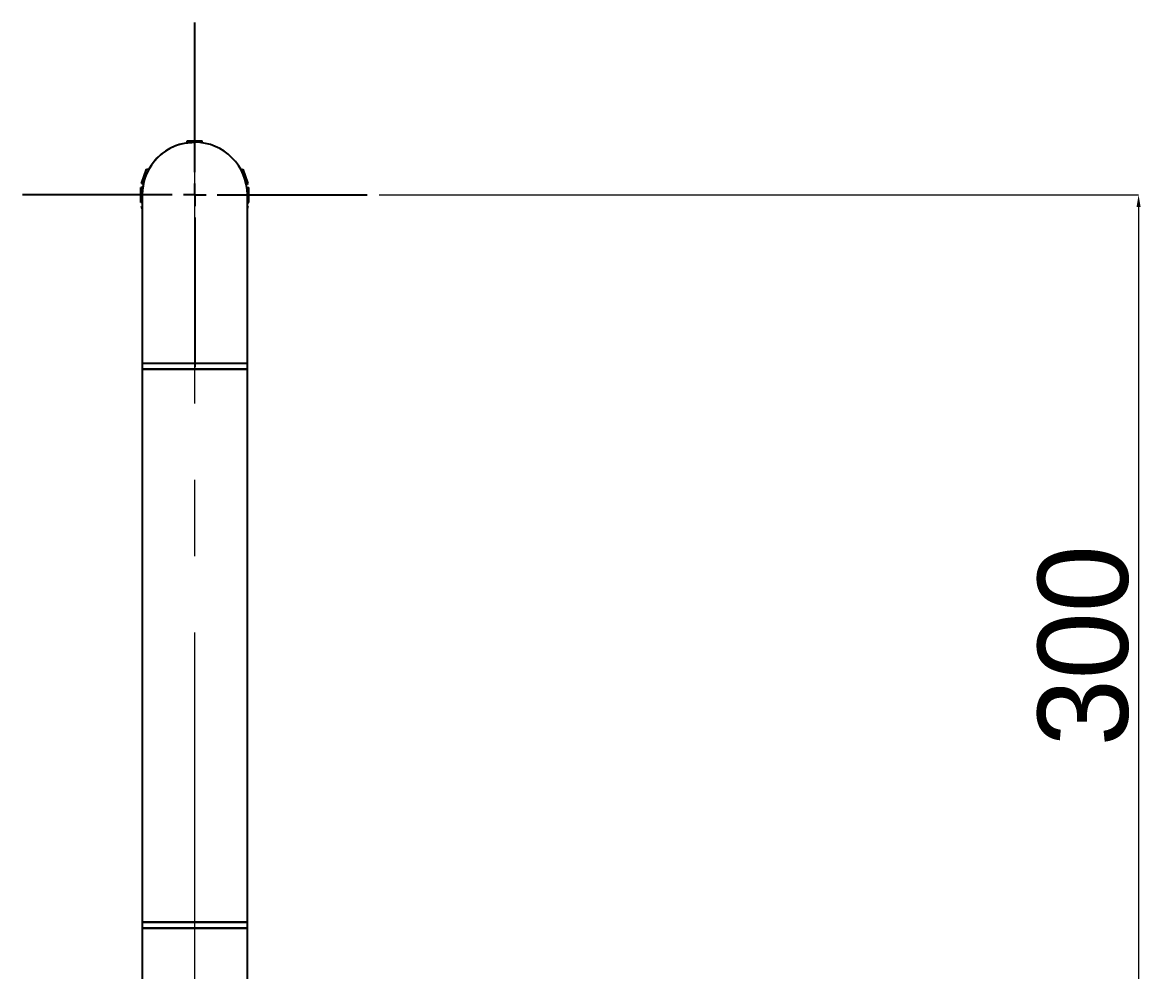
# Model space of a CAD drawing. Extents: x 0 to 3255, y 0 to 2385.
# Drawn here: x 935.9 to 1308.8, y 763.1 to 1078.9 of the extents above; entities that cross this region are included whole.
import ezdxf

# ---------------------------------------------------------------- set-up
doc = ezdxf.new("R2010")
doc.units = 0
doc.header["$LTSCALE"] = 10
doc.header["$MEASUREMENT"] = 0
doc.header["$PDMODE"] = 3
doc.header["$PDSIZE"] = -10
doc.linetypes.add('CENTERX2', pattern=[20.32, 12.7, -2.54, 2.54, -2.54])
doc.layers.get('0').update_dxf_attribs({"linetype": 'CONTINUOUS'})
doc.layers.get('DEFPOINTS').update_dxf_attribs({"linetype": 'CONTINUOUS'})
doc.layers.add('中心线层', color=1, linetype='CENTERX2', lineweight=25)
doc.styles.add('Daelim Dimension', font='')
doc.styles.get('Daelim Dimension').set_extended_font_data('나눔고딕')
doc.dimstyles.new('DEFAULT', dxfattribs={"dimscale": 2, "dimtxt": 2, "dimasz": 2, "dimexe": 0, "dimexo": 2, "dimgap": 1, "dimtad": 1, "dimdec": 0, "dimzin": 9, "dimdsep": 46, "dimtxsty": 'Daelim Dimension', "dimcen": 0.5, "dimclrd": 5, "dimclre": 5, "dimclrt": 256, "dimadec": 1, "dimazin": 0, "dimtfac": 1, "dimtdec": 0, "dimtix": 1, "dimtmove": 0, "dimatfit": 3, "dimfxl": 1, "dimtolj": 1, "dimtzin": 1, "dimlwd": 9, "dimlwe": 9, "dimarcsym": 0})

# ---------------------------------------------------------------- blocks, each defined once
blk = doc.blocks.new('SW_CENTERMARKSYMBOL_0')
at = {"layer": '中心线层', "color": 0}
for p, q in [((0, 1.25), (0, 9.5625)), ((0, 0), (0, 0.625)), ((-1.25, 0), (-9.5625, 0)), ((0, 0), (-0.625, 0)), ((0, 0), (0, -0.625)), ((0, 0), (0.625, 0)), ((1.25, 0), (9.5625, 0)), ((0, -1.25), (0, -9.5625))]:
    blk.add_line(p, q, dxfattribs=at)
blk = doc.blocks.new('*D12')
at = {"color": 5, "lineweight": 9, "transparency": 16777216}
for p, q in [((1054.69, 1021.56), (1307.46, 1021.56)), ((1307.46, 1017.56), (1307.46, 725.56)), ((1253.99, 721.56), (1307.46, 721.56))]:
    blk.add_line(p, q, dxfattribs=at)
at = {"color": 5, "transparency": 16777216}
for points in [[(1306.79, 1017.56), (1308.12, 1017.56), (1307.46, 1021.56)], [(1306.79, 725.56), (1308.12, 725.56), (1307.46, 721.56)]]:
    blk.add_solid(points, dxfattribs=at)
at = {"layer": 'DEFPOINTS', "color": 0, "transparency": 16777216}
for p in [(1050.69, 1021.56), (1249.99, 721.56), (1307.46, 721.56)]:
    blk.add_point(p, dxfattribs=at)
at = {"color": 7, "transparency": 16777216, "insert": (1289.1, 871.56), "char_height": 30, "attachment_point": 5, "rotation": 90, "style": 'Daelim Dimension'}
blk.add_mtext('\\A1;300', dxfattribs=at)

msp = doc.modelspace()

# ---------------------------------------------------------------- linework, layer by layer
at = {"color": 7, "linetype": 'Continuous', "lineweight": 25}
for p, q in [((990.81, 1039.56), (995.81, 1039.56)), ((990.81, 1038.88), (990.81, 1039.56)), ((995.81, 1038.88), (995.81, 1039.56)), ((975.54, 1025.37), (977.25, 1030.07)), ((977.89, 1029.84), (977.25, 1030.07)), ((1008.73, 1029.84), (1009.37, 1030.07)), ((1011.08, 1025.37), (1009.37, 1030.07)), ((976.18, 1025.14), (975.54, 1025.37)), ((1010.44, 1025.14), (1011.08, 1025.37)), ((975.31, 1019.06), (975.31, 1024.06)), ((975.99, 1024.06), (975.31, 1024.06)), ((1010.63, 1024.06), (1011.31, 1024.06)), ((1011.31, 1019.06), (1011.31, 1024.06)), ((975.81, 1019.06), (975.31, 1019.06)), ((975.81, 1021.56), (975.81, 996.56)), ((1010.81, 996.56), (1010.81, 1021.56)), ((1010.81, 1019.06), (1011.31, 1019.06)), ((975.81, 1017.85), (975.54, 1017.76)), ((975.81, 1017.02), (975.54, 1017.76)), ((1010.81, 1017.85), (1011.08, 1017.76)), ((1010.81, 1017.02), (1011.08, 1017.76)), ((975.81, 996.56), (975.81, 965.56)), ((1010.81, 965.56), (1010.81, 996.56)), ((975.81, 983.56), (975.81, 779.56)), ((1010.81, 779.56), (1010.81, 983.56)), ((975.81, 965.56), (975.81, 963.56)), ((975.81, 965.56), (1010.81, 965.56)), ((975.81, 965.56), (990.59, 965.56)), ((1010.81, 963.56), (975.81, 963.56)), ((975.81, 963.56), (990.59, 963.56)), ((990.59, 965.56), (1010.81, 965.56)), ((990.59, 963.56), (1010.81, 963.56)), ((1010.81, 963.56), (1010.81, 965.56)), ((975.81, 779.56), (975.81, 777.56)), ((1010.81, 779.56), (975.81, 779.56)), ((975.81, 779.56), (990.59, 779.56)), ((990.59, 779.56), (1010.81, 779.56)), ((1010.81, 777.56), (1010.81, 779.56)), ((975.81, 777.56), (975.81, 739.06)), ((1010.81, 777.56), (975.81, 777.56)), ((975.81, 777.56), (990.59, 777.56)), ((990.59, 777.56), (1010.81, 777.56)), ((1010.81, 739.06), (1010.81, 777.56))]:
    msp.add_line(p, q, dxfattribs=at)
at = {"color": 7, "linetype": 'Continuous', "lineweight": 25, "flags": 128}
msp.add_lwpolyline([(989.81, 1038.71), (992.28, 1039.03), (993.31, 1039.06)], dxfattribs=at)
at = {"color": 7, "linetype": 'Continuous', "lineweight": 25}
for start, end in [(90, 180), (101.5534, 180), (0, 90)]:
    msp.add_arc((993.31, 1021.56), 17.5, start, end, dxfattribs=at)
at = {"layer": '中心线层', "linetype": 'CENTERX2', "lineweight": 18}
msp.add_line((993.31, 748.94), (993.31, 1064.92), dxfattribs=at)

# ---------------------------------------------------------------- block references
at = {"layer": '中心线层', "xscale": 6, "yscale": 6, "zscale": 6}
msp.add_blockref('SW_CENTERMARKSYMBOL_0', (993.31, 1021.56), dxfattribs=at)

# ---------------------------------------------------------------- dimensions: what is measured, and where the dimension line sits
dim = msp.add_linear_dim(base=(1307.46, 721.56), p1=(1050.69, 1021.56), p2=(1249.99, 721.56), angle=90, dimstyle='DEFAULT', override={"dimtxt": 15, "dimclrd": 5, "dimclre": 5, "dimclrt": 7})
dim.commit()
dim.dimension.update_dxf_attribs({"geometry": '*D12', "text_midpoint": (1289.1, 871.56)})

doc.saveas('drawing.dxf')
